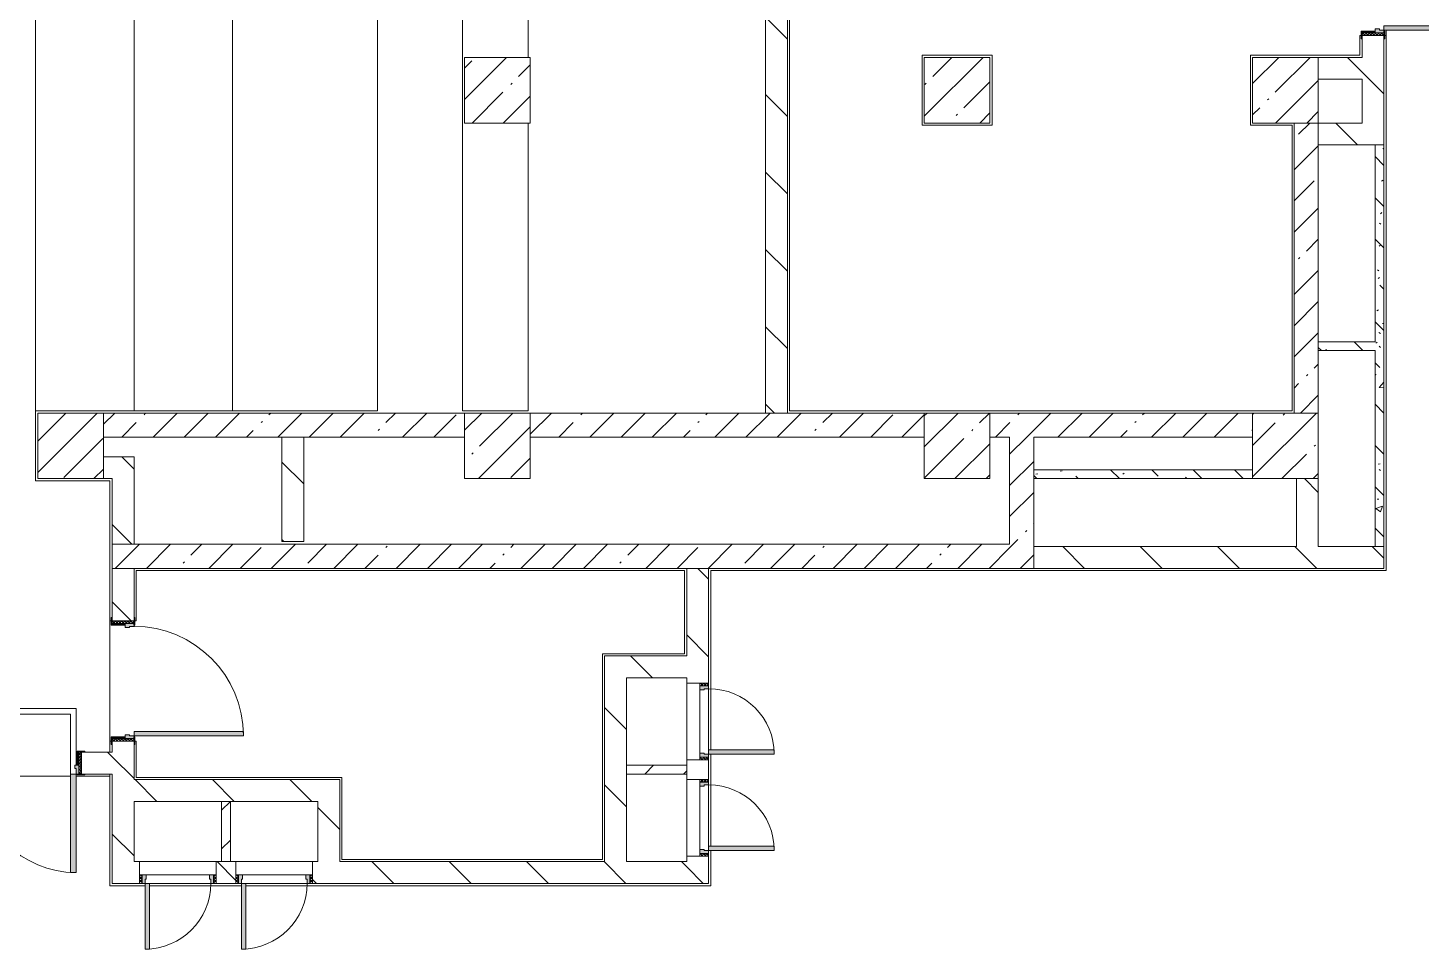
# Model space of a CAD drawing. Header units: millimetres. Extents: x 81711 to 274967, y -8553 to 29000.
# Drawn here: x 169777 to 182507, y 10300 to 18720 of the extents above; entities that cross this region are included whole.
import ezdxf

# ---------------------------------------------------------------- set-up
doc = ezdxf.new("R2010")
doc.units = ezdxf.units.MM
for name, color, linetype, lineweight, true_color in [('A-DOOR-5', 7, 'Continuous', 5, 0xe2e2e2), ('A-DOOR-6', 7, 'Continuous', 5, 0xaaaaaa), ('A-DOOR-FRAM-3', 7, 'Continuous', 5, 0xe2e2e2), ('A-DOOR-FRAM-4', 7, 'Continuous', 5, 0xaaaaaa), ('A-FLOR-2', 7, 'Continuous', 5, 0xaaaaaa), ('I-WALL-29', 7, 'Continuous', 5, 0x787878)]:
    doc.layers.add(name, color=color, linetype=linetype, lineweight=lineweight, true_color=true_color)
for name, color, linetype, lineweight in [('A-WALL', 7, 'Continuous', 9), ('I-WALL-27', 7, 'Continuous', 5), ('S-COLS-1', 7, 'Continuous', 5), ('S-STRS-2', 7, 'Continuous', 5)]:
    doc.layers.add(name, color=color, linetype=linetype, lineweight=lineweight)
pattern_1 = [(135, (147956.67, 0), (-353.5534, -353.5534), [])]
pattern_2 = [(45, (147956.67, 0), (-285.123, 285.123), []), (45, (148241.8, 0), (-285.123, 285.123), [504.031, -100.806, 16.764, -84.042])]
pattern_3 = [(135, (147956.67, 0), (-377.171, -377.171), [533.4, -88.9, 17.78, -88.9]), (135, (147956.67, 376.94), (-377.171, -377.171), []), (50, (147956.67, 0), (637.6445, -55.7866), [66.675, -733.425]), (355, (147956.7, 0), (-123.349, 668.699), [53.34, -586.74]), (100.451, (148009.8, -4.65), (514.299, 612.908), [56.665, -623.315]), (46.184, (147956.7, 177.8), (948.776, -147.15), [100.012, -1100.137]), (96.636, (148035.7, 165.5), (830.91, 865.997), [84.998, -934.973]), (351.184, (147956.7, 177.8), (830.918, 865.988), [80.01, -880.11]), (21, (148045.57, 133.35), (530.6506, -357.928), [66.675, -733.425]), (326, (148045.6, 133.35), (216.308, 644.658), [53.34, -586.74]), (71.451, (148089.8, 103.5), (746.96, 286.724), [56.665, -623.315]), (37.5, (147956.67, 0), (10.8105, 295.9426), [16.764, -562.864, 16.764, -578.866, -588.962]), (37.5, (147956.67, 0), (10.8105, 295.9426), [-1175.258, 16.764, -572.198]), (7.5, (147956.67, 0), (233.8692, 350.6318), [16.764, -322.834, 16.764, -549.529, -224.472]), (7.5, (147956.67, 0), (233.8692, 350.6318), [-905.891, 16.764, -207.708]), (327.5, (147758.43, 0), (474.5678, -20.0513), [16.764, -205.486, 16.764, -676.656, -920.115]), (327.5, (147758.43, 0), (474.5678, -20.0513), [-915.67, 16.764, -903.351]), (317.5, (147669.53, 0), (518.452, 88.9934), [16.764, -272.161, 16.764, -443.738, -653.415]), (317.5, (147669.53, 0), (518.452, 88.9934), [-749.427, 16.764, -636.651])]
pattern_4 = [(135, (1751.41, 164.685), (-14.14214, -14.14214), []), (225, (1751.41, 164.685), (14.14214, -14.14214), [])]
pattern_5 = [(45, (-371.384, 164.685), (-14.1421, 14.1421), []), (135, (-371.384, 164.685), (-14.1421, -14.1421), [])]
pattern_6 = [(45, (147956.67, 0), (-176.7767, 176.7767), [])]
pattern_7 = [(135, (1951.41, 164.685), (-14.14214, -14.14214), []), (225, (1951.41, 164.685), (14.14214, -14.14214), [])]
pattern_8 = [(45, (-171.384, 164.685), (-14.1421, 14.1421), []), (135, (-171.384, 164.685), (-14.1421, -14.1421), [])]

# ---------------------------------------------------------------- blocks, each defined once
blk = doc.blocks.new('BSC_Колонна _Прямоугольная - 600х600-V85-1_5_3_птичка')
at = {"layer": 'S-COLS-1'}
h = blk.add_hatch(dxfattribs=at)
h.set_pattern_fill('FP_100', color=256, style=0, pattern_type=2)
h.set_pattern_definition([(45, (-26110, -14900), (-285.123, 285.123), []), (45, (-25824.88, -14900), (-285.123, 285.123), [504.031, -100.806, 16.764, -84.042])])
h.paths.add_polyline_path([(-300, -300), (300, -300), (300, 300), (-300, 300), (-300, -97)])
for p, q in [((300, 300), (-300, 300)), ((-300, 300), (-300, -300)), ((300, -300), (300, 300)), ((-300, -300), (300, -300))]:
    blk.add_line(p, q, dxfattribs=at)
blk = doc.blocks.new('BSC_Колонна _Прямоугольная - 600х600-V116-1_5_3_птичка')
at = {"layer": 'S-COLS-1'}
h = blk.add_hatch(dxfattribs=at)
h.set_pattern_fill('FP_127', color=256, style=0, pattern_type=2)
h.set_pattern_definition([(45, (-33310, -18150), (-285.123, 285.123), []), (45, (-33024.88, -18150), (-285.123, 285.123), [504.031, -100.806, 16.764, -84.042])])
h.paths.add_polyline_path([(80, -300), (300, -300), (300, 300), (-300, 300), (-300, -300), (60, -300)])
for p, q in [((300, 300), (-300, 300)), ((-300, 300), (-300, -300)), ((300, -300), (300, 300)), ((-300, -300), (300, -300))]:
    blk.add_line(p, q, dxfattribs=at)
blk = doc.blocks.new('BSC_Колонна _Прямоугольная - 600х600-V127-1_5_3_птичка')
at = {"layer": 'S-COLS-1'}
h = blk.add_hatch(dxfattribs=at)
h.set_pattern_fill('FP_133', color=256, style=0, pattern_type=2)
h.set_pattern_definition([(45, (-33310, -14900), (-285.123, 285.123), []), (45, (-33024.88, -14900), (-285.123, 285.123), [504.031, -100.806, 16.764, -84.042])])
h.paths.add_polyline_path([(80, -300), (300, -300), (300, 300), (-300, 300), (-300, -300), (60, -300)])
for p, q in [((300, 300), (-300, 300)), ((-300, 300), (-300, -300)), ((300, -300), (300, 300)), ((-300, -300), (300, -300))]:
    blk.add_line(p, q, dxfattribs=at)
blk = doc.blocks.new('BSC_Колонна _Прямоугольная - 600х600-V141-1_5_3_птичка')
at = {"layer": 'S-COLS-1'}
h = blk.add_hatch(dxfattribs=at)
h.set_pattern_fill('FP_137', color=256, style=0, pattern_type=2)
h.set_pattern_definition([(45, (-30310, -14900), (-285.123, 285.123), []), (45, (-30024.88, -14900), (-285.123, 285.123), [504.031, -100.806, 16.764, -84.042])])
h.paths.add_polyline_path([(300, -300), (300, 300), (-300, 300), (-300, -300), (198, -300)])
for p, q in [((300, 300), (-300, 300)), ((-300, 300), (-300, -300)), ((300, -300), (300, 300)), ((-300, -300), (300, -300))]:
    blk.add_line(p, q, dxfattribs=at)
blk = doc.blocks.new('110_Дверь_СКБ_2Ст - Д-10 1800x2100h_Актовый зал EI30-23435156-1_5_3_птичка')
at = {"layer": 'A-DOOR-5'}
for points in [[(-887.5, 1000), (-887.5, 100), (-837.5, 100), (-837.5, 1000)], [(862.5, 1000), (862.5, 100), (912.5, 100), (912.5, 1000)]]:
    blk.add_hatch(color=256, dxfattribs=at).paths.add_polyline_path(points)
h = blk.add_hatch(color=256, dxfattribs=at)
h.paths.add_polyline_path([(937.5, 100), (912.5, 100), (912.5, 50), (902.5, 50), (902.5, 20), (937.5, 20)])
h.paths.add_polyline_path([(-887.5, 100), (-912.5, 100), (-912.5, 20), (-877.5, 20), (-882.7, 50), (-887.5, 50)])
at = {"layer": 'A-DOOR-6'}
h = blk.add_hatch(dxfattribs=at)
h.set_pattern_fill('FP_147', color=256, style=0, pattern_type=2)
h.set_pattern_definition([(135, (1351.41, 164.685), (-14.1421, -14.1421), []), (225, (1351.41, 164.685), (14.1421, -14.1421), [])])
h.paths.add_polyline_path([(962.5, 100), (937.5, 100), (937.5, -100), (962.5, -100)])
at = {"layer": 'A-DOOR-FRAM-3'}
for points in [[(-937.5, 108), (-967.5, 108), (-967.5, 100), (-897.5, 100), (-897.5, 108), (-916.5, 108)], [(-897.5, 20), (-912.5, 20), (-912.5, -100), (-897.5, -100)], [(962.5, 108), (922.5, 108), (927.9, 100), (992.5, 100), (992.5, 108)], [(927.9, 20), (922.5, 20), (927.9, -100), (937.5, -100), (937.5, 20)], [(-897.5, -100), (-967.5, -100), (-967.5, -108), (-897.5, -108)], [(922.5, -100), (927.9, -108), (992.5, -108), (992.5, -100), (927.9, -100)]]:
    blk.add_hatch(color=256, dxfattribs=at).paths.add_polyline_path(points)
at = {"layer": 'A-DOOR-FRAM-4'}
h = blk.add_hatch(dxfattribs=at)
h.set_pattern_fill('FP_148', color=256, style=0, pattern_type=2)
h.set_pattern_definition([(45, (-771.384, 164.685), (-14.1421, 14.1421), []), (135, (-771.384, 164.685), (-14.1421, -14.1421), [])])
h.paths.add_polyline_path([(-937.5, 100), (-937.5, -100), (-912.5, -100), (-912.5, 100)])
at = {"layer": 'A-DOOR-6'}
for p, q in [((-887.5, 1000), (-887.5, 100)), ((-837.5, 1000), (-887.5, 1000)), ((-837.5, 100), (-837.5, 1000)), ((912.5, 1000), (862.5, 1000)), ((862.5, 1000), (862.5, 100)), ((912.5, 100), (912.5, 1000)), ((-887.5, 100), (-837.5, 100)), ((862.5, 100), (912.5, 100))]:
    blk.add_line(p, q, dxfattribs=at)
for centre, start, end in [((-887.5, 100), 0, 90), ((912.5, 100), 90, 180)]:
    blk.add_arc(centre, 900, start, end, dxfattribs=at)
at = {"layer": 'A-DOOR-FRAM-4'}
for p, q in [((-897.5, 108), (-967.5, 108)), ((-967.5, 108), (-967.5, 100)), ((-967.5, 100), (-897.5, 100)), ((-912.5, 100), (-937.5, 100)), ((-937.5, 100), (-937.5, -100)), ((-887.5, 100), (-912.5, 100)), ((-912.5, 100), (-912.5, 20)), ((-912.5, -100), (-912.5, 100)), ((-912.5, 20), (-877.5, 20)), ((-897.5, 20), (-912.5, 20)), ((-912.5, 20), (-912.5, -100)), ((-897.5, 100), (-897.5, 108)), ((-897.5, -100), (-897.5, 20)), ((-887.5, 50), (-887.5, 100)), ((-877.5, 50), (-887.5, 50)), ((-877.5, 20), (-877.5, 50)), ((912.5, 50), (902.5, 50)), ((902.5, 50), (902.5, 20)), ((902.5, 20), (937.5, 20)), ((912.5, 100), (912.5, 50)), ((937.5, 100), (912.5, 100)), ((992.5, 108), (922.5, 108)), ((922.5, 108), (922.5, 100)), ((922.5, 100), (992.5, 100)), ((937.5, 20), (922.5, 20)), ((922.5, 20), (922.5, -100)), ((937.5, 20), (937.5, 100)), ((962.5, 100), (937.5, 100)), ((937.5, 100), (937.5, -100)), ((937.5, -100), (937.5, 20)), ((962.5, -100), (962.5, 100)), ((992.5, 100), (992.5, 108)), ((-897.5, -100), (-967.5, -100)), ((-967.5, -100), (-967.5, -108)), ((-967.5, -108), (-897.5, -108)), ((-937.5, -100), (-912.5, -100)), ((-912.5, -100), (-897.5, -100)), ((-897.5, -108), (-897.5, -100)), ((922.5, -100), (937.5, -100)), ((992.5, -100), (922.5, -100)), ((922.5, -100), (922.5, -108)), ((922.5, -108), (992.5, -108)), ((937.5, -100), (962.5, -100)), ((992.5, -108), (992.5, -100))]:
    blk.add_line(p, q, dxfattribs=at)
blk = doc.blocks.new('110_Дверь_СКБ_1Ст_Внутренняя1 - Д-4к_п__1100x2100h_Артистические EI30-23988509-1_5_3_птичка')
at = {"layer": 'A-DOOR-5'}
h = blk.add_hatch(color=256, dxfattribs=at)
h.paths.add_polyline_path([(537.5, 20), (537.5, 100), (512.5, 100), (512.5, 60), (502.5, 60), (502.5, 20), (522.5, 20)])
h.paths.add_polyline_path([(-477.5, 60), (-487.5, 60), (-487.5, 100), (-512.5, 100), (-512.5, 20), (-477.5, 20), (-477.5, 44)])
at = {"layer": 'A-DOOR-6'}
h = blk.add_hatch(dxfattribs=at)
h.set_pattern_fill('FP_27', color=256, style=0, pattern_type=2)
h.set_pattern_definition(pattern_4)
h.paths.add_polyline_path([(562.5, 100), (537.5, 100), (537.5, -100), (562.5, -100), (562.5, -72.6)])
at = {"layer": 'A-DOOR-FRAM-3'}
for points in [[(512.5, 120), (512.5, 1100), (472.5, 1100), (472.5, 100), (512.5, 100), (512.5, 116.4)], [(-497.5, 100), (-497.5, 108), (-567.5, 108), (-567.5, 100), (-512.5, 100)], [(-497.5, -72.6), (-497.5, 20), (-512.5, 20), (-512.5, -100), (-497.5, -100)], [(592.5, 108), (522.5, 108), (522.5, 100), (592.5, 100)], [(537.5, -100), (537.5, 20), (522.5, 20), (522.5, -100)], [(-497.5, -108), (-497.5, -100), (-567.5, -100), (-567.5, -108), (-512.5, -108)], [(592.5, -100), (522.5, -100), (522.5, -108), (592.5, -108)]]:
    blk.add_hatch(color=256, dxfattribs=at).paths.add_polyline_path(points)
at = {"layer": 'A-DOOR-FRAM-4'}
h = blk.add_hatch(dxfattribs=at)
h.set_pattern_fill('FP_28', color=256, style=0, pattern_type=2)
h.set_pattern_definition(pattern_5)
h.paths.add_polyline_path([(-512.5, -100), (-512.5, 100), (-537.5, 100), (-537.5, -100)])
at = {"layer": 'A-DOOR-6'}
for p, q in [((512.5, 1100), (472.5, 1100)), ((472.5, 1100), (472.5, 100)), ((512.5, 100), (512.5, 1100)), ((472.5, 100), (512.5, 100))]:
    blk.add_line(p, q, dxfattribs=at)
blk.add_arc((512.5, 100), 1000, 90, 180, dxfattribs=at)
at = {"layer": 'A-DOOR-FRAM-4'}
for p, q in [((-497.5, 108), (-567.5, 108)), ((-567.5, 108), (-567.5, 100)), ((-567.5, 100), (-497.5, 100)), ((-512.5, 100), (-537.5, 100)), ((-537.5, 100), (-537.5, -100)), ((-487.5, 100), (-512.5, 100)), ((-512.5, 100), (-512.5, 20)), ((-512.5, -100), (-512.5, 100)), ((-497.5, 100), (-512.5, 100)), ((-512.5, 100), (-512.5, 99)), ((-512.5, 99), (-497.5, 99)), ((-512.5, 20), (-477.5, 20)), ((-497.5, 20), (-512.5, 20)), ((-512.5, 20), (-512.5, -100)), ((-497.5, 100), (-497.5, 108)), ((-497.5, 99), (-497.5, 100)), ((-497.5, -100), (-497.5, 20)), ((-487.5, 60), (-487.5, 100)), ((-477.5, 60), (-487.5, 60)), ((-477.5, 20), (-477.5, 60)), ((512.5, 60), (502.5, 60)), ((502.5, 60), (502.5, 20)), ((502.5, 20), (537.5, 20)), ((512.5, 100), (512.5, 60)), ((537.5, 100), (512.5, 100)), ((592.5, 108), (522.5, 108)), ((522.5, 108), (522.5, 100)), ((537.5, 100), (522.5, 100)), ((522.5, 100), (522.5, 99)), ((522.5, 100), (592.5, 100)), ((522.5, 99), (537.5, 99)), ((537.5, 20), (522.5, 20)), ((522.5, 20), (522.5, -100)), ((537.5, 20), (537.5, 100)), ((562.5, 100), (537.5, 100)), ((537.5, 100), (537.5, -100)), ((537.5, 99), (537.5, 100)), ((537.5, -100), (537.5, 20)), ((562.5, -100), (562.5, 100)), ((592.5, 100), (592.5, 108)), ((-497.5, -100), (-567.5, -100)), ((-567.5, -100), (-567.5, -108)), ((-567.5, -108), (-497.5, -108)), ((-537.5, -100), (-512.5, -100)), ((-512.5, -100), (-497.5, -100)), ((-497.5, -108), (-497.5, -100)), ((522.5, -100), (537.5, -100)), ((592.5, -100), (522.5, -100)), ((522.5, -100), (522.5, -108)), ((522.5, -108), (592.5, -108)), ((537.5, -100), (562.5, -100)), ((592.5, -108), (592.5, -100))]:
    blk.add_line(p, q, dxfattribs=at)
blk = doc.blocks.new('110_Дверь_СКБ_1Ст_Внутренняя1 - Д-4к_л_ 1100x2100h_кладовая-31838514-1_5_3_птичка')
at = {"layer": 'A-DOOR-5'}
h = blk.add_hatch(color=256, dxfattribs=at)
h.paths.add_polyline_path([(537.5, 20), (537.5, 100), (512.5, 100), (512.5, 60), (502.5, 60), (502.5, 20), (522.5, 20)])
h.paths.add_polyline_path([(-477.5, 60), (-487.5, 60), (-487.5, 100), (-512.5, 100), (-512.5, 20), (-477.5, 20), (-477.5, 44)])
at = {"layer": 'A-DOOR-6'}
h = blk.add_hatch(dxfattribs=at)
h.set_pattern_fill('FP_27', color=256, style=0, pattern_type=2)
h.set_pattern_definition(pattern_4)
h.paths.add_polyline_path([(562.5, 100), (537.5, 100), (537.5, -100), (562.5, -100)])
at = {"layer": 'A-DOOR-FRAM-3'}
for points in [[(512.5, 100), (512.5, 1100), (472.5, 1100), (472.5, 100)], [(-497.5, 108), (-567.5, 108), (-567.5, 100), (-497.5, 100)], [(-497.5, -100), (-497.5, 20), (-512.5, 20), (-512.5, -100)], [(592.5, 108), (522.5, 108), (522.5, 100), (592.5, 100)], [(537.5, 20), (522.5, 20), (523.9, -100), (537.5, -100), (537.5, -22.4)], [(-497.5, -100), (-567.5, -100), (-567.5, -108), (-497.5, -108)], [(592.5, -100), (522.5, -100), (522.5, -108), (592.5, -108)]]:
    blk.add_hatch(color=256, dxfattribs=at).paths.add_polyline_path(points)
at = {"layer": 'A-DOOR-FRAM-4'}
h = blk.add_hatch(dxfattribs=at)
h.set_pattern_fill('FP_28', color=256, style=0, pattern_type=2)
h.set_pattern_definition(pattern_5)
h.paths.add_polyline_path([(-512.5, 100), (-537.5, 100), (-537.5, -100), (-512.5, -100)])
at = {"layer": 'A-DOOR-6'}
for p, q in [((512.5, 1100), (472.5, 1100)), ((472.5, 1100), (472.5, 100)), ((512.5, 100), (512.5, 1100)), ((472.5, 100), (512.5, 100))]:
    blk.add_line(p, q, dxfattribs=at)
blk.add_arc((512.5, 100), 1000, 90, 180, dxfattribs=at)
at = {"layer": 'A-DOOR-FRAM-4'}
for p, q in [((-497.5, 108), (-567.5, 108)), ((-567.5, 108), (-567.5, 100)), ((-567.5, 100), (-497.5, 100)), ((-512.5, 100), (-537.5, 100)), ((-537.5, 100), (-537.5, -100)), ((-487.5, 100), (-512.5, 100)), ((-512.5, 100), (-512.5, 20)), ((-512.5, -100), (-512.5, 100)), ((-497.5, 100), (-512.5, 100)), ((-512.5, 100), (-512.5, 99)), ((-512.5, 99), (-497.5, 99)), ((-512.5, 20), (-477.5, 20)), ((-497.5, 20), (-512.5, 20)), ((-512.5, 20), (-512.5, -100)), ((-497.5, 100), (-497.5, 108)), ((-497.5, 99), (-497.5, 100)), ((-497.5, -100), (-497.5, 20)), ((-487.5, 60), (-487.5, 100)), ((-477.5, 60), (-487.5, 60)), ((-477.5, 20), (-477.5, 60)), ((512.5, 60), (502.5, 60)), ((502.5, 60), (502.5, 20)), ((502.5, 20), (537.5, 20)), ((512.5, 100), (512.5, 60)), ((537.5, 100), (512.5, 100)), ((592.5, 108), (522.5, 108)), ((522.5, 108), (522.5, 100)), ((537.5, 100), (522.5, 100)), ((522.5, 100), (522.5, 99)), ((522.5, 100), (592.5, 100)), ((522.5, 99), (537.5, 99)), ((537.5, 20), (522.5, 20)), ((522.5, 20), (522.5, -100)), ((537.5, 20), (537.5, 100)), ((562.5, 100), (537.5, 100)), ((537.5, 100), (537.5, -100)), ((537.5, 99), (537.5, 100)), ((537.5, -100), (537.5, 20)), ((562.5, -100), (562.5, 100)), ((592.5, 100), (592.5, 108)), ((-497.5, -100), (-567.5, -100)), ((-567.5, -100), (-567.5, -108)), ((-567.5, -108), (-497.5, -108)), ((-537.5, -100), (-512.5, -100)), ((-512.5, -100), (-497.5, -100)), ((-497.5, -108), (-497.5, -100)), ((522.5, -100), (537.5, -100)), ((592.5, -100), (522.5, -100)), ((522.5, -100), (522.5, -108)), ((522.5, -108), (592.5, -108)), ((537.5, -100), (562.5, -100)), ((592.5, -108), (592.5, -100))]:
    blk.add_line(p, q, dxfattribs=at)
blk = doc.blocks.new('BSC_Колонна _Прямоугольная - 600х600-V173-1_5_3_птичка')
at = {"layer": 'S-COLS-1'}
h = blk.add_hatch(dxfattribs=at)
h.set_pattern_fill('FP_160', color=256, style=0, pattern_type=2)
h.set_pattern_definition([(45, (-22210, -14900), (-285.123, 285.123), []), (45, (-21924.88, -14900), (-285.123, 285.123), [504.031, -100.806, 16.764, -84.042])])
h.paths.add_polyline_path([(300, -300), (300, 300), (-300, 300), (-300, -300)])
for p, q in [((300, 300), (-300, 300)), ((-300, 300), (-300, -300)), ((300, -300), (300, 300)), ((-300, -300), (300, -300))]:
    blk.add_line(p, q, dxfattribs=at)
blk = doc.blocks.new('BSC_Колонна _Прямоугольная - 600х600-V174-1_5_3_птичка')
at = {"layer": 'S-COLS-1'}
h = blk.add_hatch(dxfattribs=at)
h.set_pattern_fill('FP_162', color=256, style=0, pattern_type=2)
h.set_pattern_definition([(45, (-26110, -18150), (-285.123, 285.123), []), (45, (-25824.88, -18150), (-285.123, 285.123), [504.031, -100.806, 16.764, -84.042])])
h.paths.add_polyline_path([(280, -300), (300, -300), (300, 300), (-300, 300), (-300, -300), (76, -300)])
for p, q in [((300, 300), (-300, 300)), ((-300, 300), (-300, -300)), ((300, -300), (300, 300)), ((-300, -300), (300, -300))]:
    blk.add_line(p, q, dxfattribs=at)
blk = doc.blocks.new('BSC_Колонна _Прямоугольная - 600х600-23728797-1_5_3_птичка')
at = {"layer": 'S-COLS-1'}
h = blk.add_hatch(dxfattribs=at)
h.set_pattern_fill('FP_163', color=256, style=0, pattern_type=2)
h.set_pattern_definition([(45, (-30310, -18150), (-285.123, 285.123), []), (45, (-30024.88, -18150), (-285.123, 285.123), [504.031, -100.806, 16.764, -84.042])])
h.paths.add_polyline_path([(198, -300), (300, -300), (300, 300), (-300, 297), (-300, -300)])
for p, q in [((300, 300), (-300, 300)), ((-300, 300), (-300, -300)), ((300, -300), (300, 300)), ((-300, -300), (300, -300))]:
    blk.add_line(p, q, dxfattribs=at)
blk = doc.blocks.new('110_Дверь_СКБ_1Ст - д-18 700x2100h_Технический шкаф ЭОМ и СС-23257539-1_5_3_птичка')
at = {"layer": 'A-DOOR-5'}
h = blk.add_hatch(color=256, dxfattribs=at)
h.paths.add_polyline_path([(-313, 100), (-313, 20), (-278, 20), (-278, 60), (-288, 60), (-288, 100), (-298, 100)])
h.paths.add_polyline_path([(322, 100), (312, 100), (312, 60), (302, 60), (302, 20), (337, 20), (337, 100)])
at = {"layer": 'A-DOOR-6'}
h = blk.add_hatch(dxfattribs=at)
h.set_pattern_fill('FP_50', color=256, style=0, pattern_type=2)
h.set_pattern_definition(pattern_7)
h.paths.add_polyline_path([(337, 100), (337, 20), (362, 20), (362, 100)])
at = {"layer": 'A-DOOR-FRAM-3'}
blk.add_hatch(color=256, dxfattribs=at).paths.add_polyline_path([(312, 700), (272, 700), (272, 100), (312, 100), (312, 156)])
at = {"layer": 'A-DOOR-FRAM-4'}
h = blk.add_hatch(dxfattribs=at)
h.set_pattern_fill('FP_51', color=256, style=0, pattern_type=2)
h.set_pattern_definition(pattern_8)
h.paths.add_polyline_path([(-338, 100), (-338, 20), (-313, 20), (-313, 100)])
at = {"layer": 'A-DOOR-6'}
for p, q in [((312, 700), (272, 700)), ((272, 700), (272, 100)), ((312, 100), (312, 700)), ((272, 100), (312, 100))]:
    blk.add_line(p, q, dxfattribs=at)
blk.add_arc((312, 100), 600, 90, 180, dxfattribs=at)
at = {"layer": 'A-DOOR-FRAM-4'}
for p, q in [((-313, 100), (-338, 100)), ((-338, 100), (-338, 20)), ((-338, 20), (-313, 20)), ((-288, 100), (-313, 100)), ((-313, 100), (-313, 20)), ((-313, 20), (-313, 100)), ((-313, 20), (-278, 20)), ((-288, 60), (-288, 100)), ((-288, 100), (272, 100)), ((-278, 60), (-288, 60)), ((-278, 20), (-278, 60)), ((302, 20), (-278, 20)), ((312, 60), (302, 60)), ((302, 60), (302, 20)), ((302, 20), (337, 20)), ((312, 100), (312, 60)), ((337, 100), (312, 100)), ((337, 20), (337, 100)), ((362, 100), (337, 100)), ((337, 100), (337, 20)), ((337, 20), (362, 20)), ((362, 20), (362, 100))]:
    blk.add_line(p, q, dxfattribs=at)
blk = doc.blocks.new('110_Дверь_СКБ_1Ст - д-18 700x2100h_Технический шкаф ЭОМ и СС-V157-1_5_3_птичка')
at = {"layer": 'A-DOOR-5'}
h = blk.add_hatch(color=256, dxfattribs=at)
h.paths.add_polyline_path([(322, 100), (312, 100), (312, 60), (302, 60), (302, 20), (337, 20), (337, 100)])
h.paths.add_polyline_path([(-298, 100), (-313, 100), (-313, 20), (-278, 20), (-278, 60), (-288, 60), (-288, 100)])
at = {"layer": 'A-DOOR-6'}
h = blk.add_hatch(dxfattribs=at)
h.set_pattern_fill('FP_50', color=256, style=0, pattern_type=2)
h.set_pattern_definition(pattern_7)
h.paths.add_polyline_path([(337, 100), (337, 20), (362, 20), (362, 100)])
at = {"layer": 'A-DOOR-FRAM-3'}
blk.add_hatch(color=256, dxfattribs=at).paths.add_polyline_path([(272, 700), (272, 100), (312, 100), (312, 700), (281, 700)])
at = {"layer": 'A-DOOR-FRAM-4'}
h = blk.add_hatch(dxfattribs=at)
h.set_pattern_fill('FP_51', color=256, style=0, pattern_type=2)
h.set_pattern_definition(pattern_8)
h.paths.add_polyline_path([(-338, 100), (-338, 20), (-313, 20), (-313, 100)])
at = {"layer": 'A-DOOR-6'}
for p, q in [((312, 700), (272, 700)), ((272, 700), (272, 100)), ((312, 100), (312, 700)), ((272, 100), (312, 100))]:
    blk.add_line(p, q, dxfattribs=at)
blk.add_arc((312, 100), 600, 90, 180, dxfattribs=at)
at = {"layer": 'A-DOOR-FRAM-4'}
for p, q in [((-313, 100), (-338, 100)), ((-338, 100), (-338, 20)), ((-338, 20), (-313, 20)), ((-288, 100), (-313, 100)), ((-313, 100), (-313, 20)), ((-313, 20), (-313, 100)), ((-313, 20), (-278, 20)), ((-288, 60), (-288, 100)), ((-288, 100), (272, 100)), ((-278, 60), (-288, 60)), ((-278, 20), (-278, 60)), ((302, 20), (-278, 20)), ((312, 60), (302, 60)), ((302, 60), (302, 20)), ((302, 20), (337, 20)), ((312, 100), (312, 60)), ((337, 100), (312, 100)), ((337, 20), (337, 100)), ((362, 100), (337, 100)), ((337, 100), (337, 20)), ((337, 20), (362, 20)), ((362, 20), (362, 100))]:
    blk.add_line(p, q, dxfattribs=at)
blk = doc.blocks.new('Перекрытия 2 - Перекрытия 4-32990152-1_5_3_птичка')
at = {"layer": 'S-STRS-2'}
for p, q in [((21910, 19180), (22510, 19180)), ((21910, 19180), (21910, 15200)), ((22810, 19180), (23410, 19180)), ((22810, 15200), (22810, 19180)), ((25034, 19180), (23710, 19180)), ((23710, 19180), (23710, 15200)), ((25034, 15200), (25034, 19180)), ((26410, 19180), (25810, 19180)), ((25810, 19180), (25810, 15200)), ((26410, 18430), (26410, 19180)), ((26410, 15200), (26410, 17830)), ((22810, 15200), (21910, 15200)), ((23710, 15200), (22810, 15200)), ((23710, 15200), (25034, 15200)), ((25810, 15200), (26410, 15200))]:
    blk.add_line(p, q, dxfattribs=at)
blk = doc.blocks.new('BSC_Колонна _Прямоугольная - 600х600-V225-1_5_3_птичка')
at = {"layer": 'S-COLS-1'}
for p, q in [((300, 300), (-300, 300)), ((-300, 300), (-300, -300)), ((300, -300), (300, 300)), ((-300, -300), (300, -300))]:
    blk.add_line(p, q, dxfattribs=at)

msp = doc.modelspace()

# ---------------------------------------------------------------- hatches: boundary and pattern name
at = {"layer": 'I-WALL-27'}
h = msp.add_hatch(dxfattribs=at)
h.set_pattern_fill('FP_104', color=256, style=0, pattern_type=2)
h.set_pattern_definition(pattern_1)
h.paths.add_polyline_path([(176604.9, 15200), (176716.7, 15200), (176716.7, 26500), (176516.7, 26500), (176516.7, 15200)])
h = msp.add_hatch(dxfattribs=at)
h.set_pattern_fill('FP_104', color=256, style=0, pattern_type=2)
h.set_pattern_definition(pattern_1)
h.paths.add_polyline_path([(182086.7, 17850), (182166.7, 17850), (182166.7, 18650), (181966.7, 18650), (181966.7, 17850)])
h.paths.add_polyline_path([(181966.7, 19750), (182166.7, 19750), (182166.7, 23400), (181966.7, 23400), (181966.7, 19775.6)])
h = msp.add_hatch(dxfattribs=at)
h.set_pattern_fill('FP_104', color=256, style=0, pattern_type=2)
h.set_pattern_definition(pattern_1)
h.paths.add_polyline_path([(181566.7, 18250), (181966.7, 18250), (181966.7, 18450), (181566.7, 18450)])
h = msp.add_hatch(dxfattribs=at)
h.set_pattern_fill('FP_74', color=256, style=0, pattern_type=2)
h.set_pattern_definition(pattern_2)
h.paths.add_polyline_path([(181566.7, 15200), (181567.1, 15200), (181566.7, 17850), (181347.1, 17850), (181347.1, 15200)])
h = msp.add_hatch(dxfattribs=at)
h.set_pattern_fill('FP_104', color=256, style=0, pattern_type=2)
h.set_pattern_definition(pattern_1)
h.paths.add_polyline_path([(182086.7, 17650), (182166.7, 17650), (182166.7, 17850), (181567.1, 17850), (181567.1, 17650), (182009.7, 17650)])
h = msp.add_hatch(dxfattribs=at)
h.set_pattern_fill('FP_74', color=256, style=0, pattern_type=2)
h.set_pattern_definition(pattern_2)
h.paths.add_polyline_path([(171646.7, 14980), (173766.7, 14980), (173766.7, 15200), (170466.7, 15200), (170466.7, 14980), (171026.6, 14980)])
h.paths.add_polyline_path([(180966.7, 14980), (180966.7, 15200), (178566.7, 15200), (178566.7, 14980), (180323.7, 14980)])
h.paths.add_polyline_path([(177946.7, 14980), (177966.7, 14980), (177966.7, 15200), (174366.7, 15200), (174366.7, 14980), (176736.7, 14980)])
h = msp.add_hatch(dxfattribs=at)
h.set_pattern_fill('FP_104', color=256, style=0, pattern_type=2)
h.set_pattern_definition(pattern_1)
h.paths.add_polyline_path([(172296.7, 14025), (172296.7, 14980), (172096.7, 14980), (172096.7, 14025)])
h = msp.add_hatch(dxfattribs=at)
h.set_pattern_fill('FP_74', color=256, style=0, pattern_type=2)
h.set_pattern_definition(pattern_2)
h.paths.add_polyline_path([(178966.7, 13780), (178966.7, 14980), (178746.7, 14980), (178746.7, 13780)])
h = msp.add_hatch(dxfattribs=at)
h.set_pattern_fill('FP_104', color=256, style=0, pattern_type=2)
h.set_pattern_definition(pattern_1)
h.paths.add_polyline_path([(170617.8, 14600), (170746.7, 14600), (170746.7, 14800), (170466.7, 14800), (170466.7, 14600), (170546.7, 14600)])
h = msp.add_hatch(dxfattribs=at)
h.set_pattern_fill('FP_104', color=256, style=0, pattern_type=2)
h.set_pattern_definition(pattern_1)
h.paths.add_polyline_path([(170746.7, 14000), (170746.7, 14600), (170546.7, 14600), (170546.7, 14000)])
h = msp.add_hatch(dxfattribs=at)
h.set_pattern_fill('FP_104', color=256, style=0, pattern_type=2)
h.set_pattern_definition(pattern_1)
h.paths.add_polyline_path([(181567.1, 13980), (181566.7, 14600), (181367.1, 14600), (181367.1, 13980), (181566.7, 13980)])
h = msp.add_hatch(dxfattribs=at)
h.set_pattern_fill('FP_74', color=256, style=0, pattern_type=2)
h.set_pattern_definition(pattern_2)
h.paths.add_polyline_path([(171205, 13780), (178746.7, 13780), (178746.7, 14000), (170546.7, 14000), (170546.7, 13780), (171026.6, 13780)])
h = msp.add_hatch(dxfattribs=at)
h.set_pattern_fill('FP_104', color=256, style=0, pattern_type=2)
h.set_pattern_definition(pattern_1)
h.paths.add_polyline_path([(181622.9, 13780), (182166.7, 13780), (182166.7, 13980), (178966.7, 13980), (178966.7, 13780), (181327.1, 13780)])
h = msp.add_hatch(dxfattribs=at)
h.set_pattern_fill('FP_104', color=256, style=0, pattern_type=2)
h.set_pattern_definition(pattern_1)
h.paths.add_polyline_path([(170546.7, 10900), (170746.7, 10900), (170746.7, 12200), (170546.7, 12200), (170546.7, 10905.3)])
h.paths.add_polyline_path([(170746.7, 13300), (170746.7, 13780), (170546.7, 13780), (170546.7, 13300)])
h = msp.add_hatch(dxfattribs=at)
h.set_pattern_fill('FP_104', color=256, style=0, pattern_type=2)
h.set_pattern_definition(pattern_1)
h.paths.add_polyline_path([(175916.4, 10900), (175996.7, 10900), (175996.7, 11150), (175796.7, 11150), (175796.7, 10900)])
h.paths.add_polyline_path([(175916.7, 11850), (175996.7, 11850), (175996.7, 12030), (175796.7, 12030), (175796.7, 11850)])
h.paths.add_polyline_path([(175916.7, 12730), (175996.7, 12730), (175996.7, 13780), (175796.7, 13780), (175796.7, 12730)])
h = msp.add_hatch(dxfattribs=at)
h.set_pattern_fill('FP_104', color=256, style=0, pattern_type=2)
h.set_pattern_definition(pattern_1)
h.paths.add_polyline_path([(175046.7, 11100), (175246.7, 11100), (175246.7, 12980), (175046.7, 12980), (175046.7, 11120)])
h = msp.add_hatch(dxfattribs=at)
h.set_pattern_fill('FP_104', color=256, style=0, pattern_type=2)
h.set_pattern_definition(pattern_1)
h.paths.add_polyline_path([(175246.7, 12780), (175796.7, 12780), (175796.7, 12980), (175246.7, 12980)])
h = msp.add_hatch(dxfattribs=at)
h.set_pattern_fill('FP_104', color=256, style=0, pattern_type=2)
h.set_pattern_definition(pattern_1)
h.paths.add_polyline_path([(170296.7, 11900), (170546.7, 11900), (170546.7, 12100), (170266.7, 12100), (170266.7, 11900)])
h.paths.add_polyline_path([(168186.7, 11900), (168366.7, 11900), (168366.7, 12100), (168166.7, 12100), (168166.7, 11900)])
h = msp.add_hatch(dxfattribs=at)
h.set_pattern_fill('FP_110', color=256, style=0, pattern_type=2)
h.set_pattern_definition(pattern_6)
h.paths.add_polyline_path([(175246.7, 11900), (175796.7, 11900), (175796.7, 11980), (175246.7, 11980)])
h = msp.add_hatch(dxfattribs=at)
h.set_pattern_fill('FP_104', color=256, style=0, pattern_type=2)
h.set_pattern_definition(pattern_1)
h.paths.add_polyline_path([(170766.7, 11650), (172626.7, 11650), (172626.7, 11850), (170746.7, 11850), (170746.7, 11650)])
h = msp.add_hatch(dxfattribs=at)
h.set_pattern_fill('FP_110', color=256, style=0, pattern_type=2)
h.set_pattern_definition(pattern_6)
h.paths.add_polyline_path([(171626.7, 11100), (171626.7, 11650), (171546.7, 11650), (171546.7, 11100)])
h = msp.add_hatch(dxfattribs=at)
h.set_pattern_fill('FP_104', color=256, style=0, pattern_type=2)
h.set_pattern_definition(pattern_1)
h.paths.add_polyline_path([(172626.7, 11100), (172626.7, 11650), (172426.7, 11650), (172426.7, 11100)])
h = msp.add_hatch(dxfattribs=at)
h.set_pattern_fill('FP_104', color=256, style=0, pattern_type=2)
h.set_pattern_definition(pattern_1)
h.paths.add_polyline_path([(174169.1, 10900), (175796.7, 10900), (175796.7, 11100), (172376.7, 11100), (172376.7, 10900), (174095.5, 10900)])
h.paths.add_polyline_path([(170746.7, 10900), (170796.7, 10900), (170796.7, 11100), (170746.7, 11100), (170746.7, 10980)])
h.paths.add_polyline_path([(171496.7, 10900), (171676.7, 10900), (171676.7, 11100), (171496.7, 11100), (171496.7, 10980)])
at = {"layer": 'I-WALL-29'}
h = msp.add_hatch(dxfattribs=at)
h.set_pattern_fill('FP_103', color=256, style=0, pattern_type=2)
h.set_pattern_definition(pattern_3)
h.paths.add_polyline_path([(182086.7, 13980), (182166.7, 13980), (182166.7, 17650), (182086.7, 17650), (182086.7, 14292)])
h = msp.add_hatch(dxfattribs=at)
h.set_pattern_fill('FP_103', color=256, style=0, pattern_type=2)
h.set_pattern_definition(pattern_3)
h.paths.add_polyline_path([(182086.7, 15770), (182086.7, 15850), (181567.1, 15850), (181567.1, 15770), (182083.1, 15770)])
h = msp.add_hatch(dxfattribs=at)
h.set_pattern_fill('FP_103', color=256, style=0, pattern_type=2)
h.set_pattern_definition(pattern_3)
h.paths.add_polyline_path([(178966.7, 14600), (180966.4, 14600), (180966.4, 14680), (178966.7, 14680)])

# ---------------------------------------------------------------- linework, layer by layer
at = {"layer": 'A-FLOR-2'}
for p, q in [((176736.7, 19880), (176736.7, 15220)), ((181946.7, 18470), (181946.7, 18650)), ((181946.7, 18650), (181958.7, 18650)), ((182174.7, 18650), (182186.7, 18650)), ((182186.7, 18700), (182186.7, 13760)), ((177946.7, 17830), (177946.7, 18470)), ((177946.7, 18470), (178586.7, 18470)), ((178586.7, 18470), (178586.7, 17830)), ((180946.7, 17830), (180946.7, 18470)), ((180946.7, 18470), (181946.7, 18470)), ((178586.7, 17830), (177946.7, 17830)), ((181327.1, 17830), (180946.7, 17830)), ((181327.1, 15220), (181327.1, 17830)), ((169846.7, 14580), (169846.7, 15220)), ((176736.7, 15220), (181327.1, 15220)), ((170526.7, 14580), (169846.7, 14580)), ((170526.7, 12100), (170526.7, 14580)), ((175776.7, 13760), (170766.7, 13760)), ((170766.7, 13760), (170766.7, 13300)), ((175776.7, 13000), (175776.7, 13760)), ((182186.7, 13760), (176016.7, 13760)), ((176016.7, 13760), (176016.7, 12120)), ((170538.7, 13300), (170526.7, 13300)), ((170766.7, 13300), (170754.7, 13300)), ((175026.7, 11120), (175026.7, 13000)), ((175026.7, 13000), (175776.7, 13000)), ((170216.5, 12498.9), (168401.3, 12498.9)), ((170216.5, 11980), (170216.5, 12498.9)), ((168451.3, 12448.9), (170166.5, 12448.9)), ((170166.5, 12448.9), (170166.5, 11898.9)), ((170526.7, 12200), (170538.7, 12200)), ((170754.7, 12200), (170766.7, 12200)), ((170766.7, 12200), (170766.7, 11870)), ((176016.7, 12080), (176016.7, 11240)), ((170166.7, 11880), (168466.7, 11880)), ((170216.5, 11900), (170216.5, 11950.6)), ((170526.7, 11880), (170216.7, 11880)), ((170526.7, 10880), (170526.7, 11900)), ((170766.7, 11870), (172646.7, 11870)), ((172646.7, 11870), (172646.7, 11120)), ((172646.7, 11120), (175026.7, 11120)), ((176016.7, 11200), (176016.7, 10880)), ((170846.7, 10880), (170526.7, 10880)), ((171726.7, 10880), (170886.7, 10880)), ((176016.7, 10880), (171766.7, 10880))]:
    msp.add_line(p, q, dxfattribs=at)
at = {"layer": 'A-WALL'}
for p, q in [((182166.7, 17650), (182086.7, 17650)), ((181567.1, 15850), (181567.1, 15770)), ((176516.7, 15200), (176716.7, 15200)), ((172296.7, 14980), (172096.7, 14980)), ((178966.7, 14680), (178966.7, 14600)), ((170746.7, 14000), (170546.7, 14000)), ((178966.7, 13980), (178966.7, 13780)), ((182086.7, 13980), (182166.7, 13980)), ((170746.7, 13780), (170546.7, 13780)), ((175996.7, 13780), (175796.7, 13780)), ((175246.7, 11980), (175246.7, 11900)), ((175796.7, 11900), (175796.7, 11980)), ((171626.7, 11650), (171546.7, 11650)), ((171546.7, 11100), (171626.7, 11100))]:
    msp.add_line(p, q, dxfattribs=at)
at = {"layer": 'I-WALL-27'}
for p, q in [((176516.7, 26500), (176516.7, 15200)), ((176716.7, 15200), (176716.7, 19900)), ((181966.7, 18620), (181966.7, 18450)), ((182166.7, 13780), (182166.7, 18620)), ((181966.7, 18450), (181566.7, 18450)), ((181566.7, 18250), (181966.7, 18250)), ((181966.7, 18250), (181966.7, 17850)), ((181347.1, 17850), (181347.1, 15200)), ((181966.7, 17850), (181567.1, 17850)), ((181567.1, 17850), (181567.1, 15850)), ((181567.1, 17650), (182086.7, 17650)), ((182086.7, 17650), (182086.7, 15850)), ((182086.7, 15850), (181567.1, 15850)), ((181567.1, 15200), (181567.1, 15770)), ((181567.1, 15770), (182086.7, 15770)), ((182086.7, 15770), (182086.7, 13980)), ((173766.7, 15200), (170466.7, 15200)), ((176516.7, 15200), (174366.7, 15200)), ((177966.7, 15200), (176716.7, 15200)), ((180966.7, 15200), (178566.7, 15200)), ((170466.7, 14980), (172096.7, 14980)), ((172096.7, 14980), (172096.7, 14025)), ((172296.7, 14980), (173766.7, 14980)), ((172296.7, 14025), (172296.7, 14980)), ((174366.7, 14980), (177966.7, 14980)), ((178566.7, 14980), (178746.7, 14980)), ((178746.7, 14980), (178746.7, 14000)), ((178966.7, 14980), (180966.7, 14980)), ((178966.7, 14680), (178966.7, 14980)), ((170746.7, 14800), (170466.7, 14800)), ((170746.7, 14000), (170746.7, 14800)), ((180966.4, 14680), (178966.7, 14680)), ((180966.4, 14600), (180966.4, 14680)), ((170466.7, 14600), (170546.7, 14600)), ((170546.7, 14600), (170546.7, 13330)), ((178966.7, 14600), (180966.4, 14600)), ((178966.7, 13980), (178966.7, 14600)), ((181367.1, 14600), (181367.1, 13980)), ((181567.1, 13980), (181567.1, 14600)), ((172096.7, 14025), (172296.7, 14025)), ((178746.7, 14000), (170746.7, 14000)), ((181367.1, 13980), (178966.7, 13980)), ((182086.7, 13980), (181567.1, 13980)), ((170746.7, 13780), (175796.7, 13780)), ((170746.7, 13330), (170746.7, 13780)), ((175796.7, 13780), (175796.7, 12980)), ((175996.7, 12730), (175996.7, 13780)), ((175996.7, 13780), (182166.7, 13780)), ((175046.7, 12980), (175046.7, 11100)), ((175796.7, 12980), (175046.7, 12980)), ((175246.7, 11980), (175246.7, 12780)), ((175246.7, 12780), (175796.7, 12780)), ((175796.7, 11980), (175796.7, 12780)), ((175796.7, 12730), (175916.7, 12730)), ((170546.7, 12100), (170296.7, 12100)), ((170546.7, 12170), (170546.7, 12100)), ((170746.7, 11850), (170746.7, 12170)), ((175796.7, 11980), (175246.7, 11980)), ((175916.7, 12030), (175796.7, 12030)), ((175996.7, 11850), (175996.7, 12030)), ((170296.7, 11900), (170546.7, 11900)), ((170546.7, 11900), (170546.7, 10900)), ((172626.7, 11850), (170746.7, 11850)), ((172626.7, 11100), (172626.7, 11850)), ((175246.7, 11100), (175246.7, 11900)), ((175246.7, 11900), (175796.7, 11900)), ((175796.7, 11100), (175796.7, 11900)), ((175796.7, 11850), (175916.7, 11850)), ((170746.7, 11650), (171546.7, 11650)), ((170746.7, 11100), (170746.7, 11650)), ((171546.7, 11650), (171546.7, 11100)), ((171626.7, 11650), (172426.7, 11650)), ((171626.7, 11100), (171626.7, 11650)), ((172426.7, 11650), (172426.7, 11100)), ((170746.7, 11100), (171546.7, 11100)), ((170796.7, 10980), (170796.7, 11100)), ((171496.7, 11100), (171496.7, 10980)), ((171626.7, 11100), (172426.7, 11100)), ((171676.7, 10980), (171676.7, 11100)), ((172376.7, 11100), (172376.7, 10980)), ((175046.7, 11100), (172626.7, 11100)), ((175796.7, 11100), (175246.7, 11100)), ((175916.7, 11150), (175796.7, 11150)), ((175996.7, 10900), (175996.7, 11150)), ((170546.7, 10900), (170796.7, 10900)), ((171496.7, 10900), (171676.7, 10900)), ((172376.7, 10900), (175996.7, 10900))]:
    msp.add_line(p, q, dxfattribs=at)

# ---------------------------------------------------------------- block references
at = {"layer": 'A-DOOR-6'}
for name, p, rotation in [('110_Дверь_СКБ_1Ст_Внутренняя1 - Д-4к_п__1100x2100h_Артистические EI30-23988509-1_5_3_птичка', (182066.7, 19212.5), 269.9999999999999), ('110_Дверь_СКБ_1Ст_Внутренняя1 - Д-4к_л_ 1100x2100h_кладовая-31838514-1_5_3_птичка', (170646.7, 12762.5), 269.9999999999999), ('110_Дверь_СКБ_1Ст - д-18 700x2100h_Технический шкаф ЭОМ и СС-V157-1_5_3_птичка', (175896.7, 12392.5), 270), ('110_Дверь_СКБ_2Ст - Д-10 1800x2100h_Актовый зал EI30-23435156-1_5_3_птичка', (169329.2, 12000), 180), ('110_Дверь_СКБ_1Ст - д-18 700x2100h_Технический шкаф ЭОМ и СС-V157-1_5_3_птичка', (175896.7, 11512.5), 270), ('110_Дверь_СКБ_1Ст - д-18 700x2100h_Технический шкаф ЭОМ и СС-23257539-1_5_3_птичка', (171159.2, 11000), 180), ('110_Дверь_СКБ_1Ст - д-18 700x2100h_Технический шкаф ЭОМ и СС-V157-1_5_3_птичка', (172039.2, 11000), 180)]:
    msp.add_blockref(name, p, dxfattribs=dict(at, rotation=rotation))
at = {"layer": 'S-COLS-1'}
for name, p in [('BSC_Колонна _Прямоугольная - 600х600-V174-1_5_3_птичка', (174066.7, 18150)), ('BSC_Колонна _Прямоугольная - 600х600-23728797-1_5_3_птичка', (178266.7, 18150)), ('BSC_Колонна _Прямоугольная - 600х600-V225-1_5_3_птичка', (178266.7, 18150)), ('BSC_Колонна _Прямоугольная - 600х600-V116-1_5_3_птичка', (181266.7, 18150)), ('BSC_Колонна _Прямоугольная - 600х600-V173-1_5_3_птичка', (170166.7, 14900)), ('BSC_Колонна _Прямоугольная - 600х600-V85-1_5_3_птичка', (174066.7, 14900)), ('BSC_Колонна _Прямоугольная - 600х600-V141-1_5_3_птичка', (178266.7, 14900)), ('BSC_Колонна _Прямоугольная - 600х600-V127-1_5_3_птичка', (181266.7, 14900))]:
    msp.add_blockref(name, p, dxfattribs=at)
at = {"layer": 'S-STRS-2'}
msp.add_blockref('Перекрытия 2 - Перекрытия 4-32990152-1_5_3_птичка', (147936.7, 20), dxfattribs=at)

doc.saveas('drawing.dxf')
